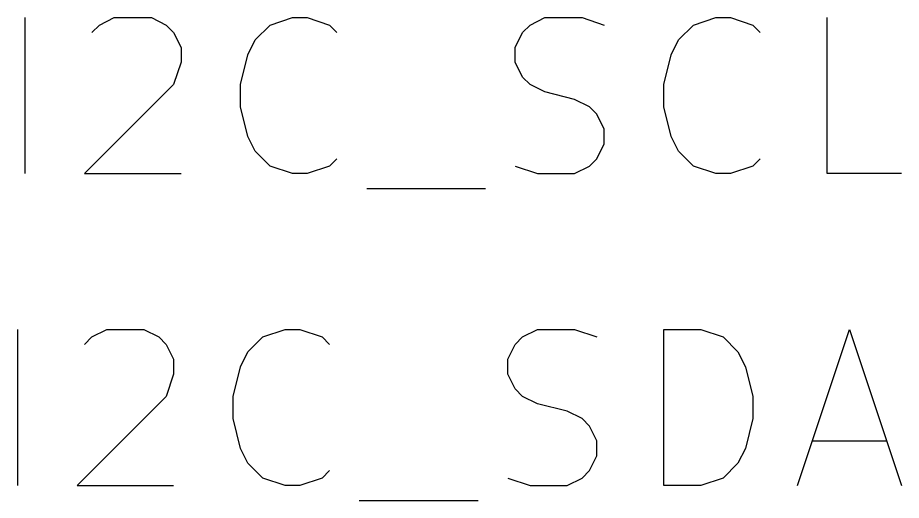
# Model space of a CAD drawing. Extents: x 0.4 to 11.3, y -7.9 to -0.4.
# Drawn here: x 7.6003 to 7.8836, y -3.2776 to -3.1228 of the extents above; entities that cross this region are included whole.
import ezdxf

# ---------------------------------------------------------------- set-up
doc = ezdxf.new("R2010")
doc.units = 0
doc.header["$MEASUREMENT"] = 0
doc.layers.add('BROWN2', color=54, linetype='CONTINUOUS')

msp = doc.modelspace()

# ---------------------------------------------------------------- linework, layer by layer
at = {"layer": 'BROWN2', "linetype": 'CONTINUOUS'}
for p, q in [((7.60267, -3.1728), (7.60267, -3.1228)), ((7.62648, -3.12519), (7.63125, -3.1228)), ((7.63125, -3.1228), (7.64315, -3.1228)), ((7.64315, -3.1228), (7.64791, -3.12519)), ((7.68125, -3.12519), (7.68839, -3.1228)), ((7.68839, -3.1228), (7.69315, -3.1228)), ((7.69315, -3.1228), (7.7003, -3.12519)), ((7.76458, -3.12519), (7.76934, -3.1228)), ((7.76934, -3.1228), (7.78124, -3.1228)), ((7.78124, -3.1228), (7.78839, -3.12519)), ((7.81696, -3.12519), (7.8241, -3.1228)), ((7.8241, -3.1228), (7.82886, -3.1228)), ((7.82886, -3.1228), (7.83601, -3.12519)), ((7.85981, -3.1728), (7.85981, -3.1228)), ((7.62411, -3.12757), (7.62648, -3.12519)), ((7.64791, -3.12519), (7.6503, -3.12757)), ((7.6503, -3.12757), (7.65268, -3.13233)), ((7.67648, -3.12995), (7.68125, -3.12519)), ((7.7003, -3.12519), (7.70267, -3.12757)), ((7.75982, -3.13233), (7.7622, -3.12757)), ((7.7622, -3.12757), (7.76458, -3.12519)), ((7.8122, -3.12995), (7.81696, -3.12519)), ((7.83601, -3.12519), (7.83839, -3.12757)), ((7.6741, -3.13471), (7.67648, -3.12995)), ((7.80981, -3.13471), (7.8122, -3.12995)), ((7.65268, -3.13233), (7.65268, -3.13709)), ((7.75982, -3.13709), (7.75982, -3.13233)), ((7.67172, -3.14423), (7.6741, -3.13471)), ((7.80744, -3.14423), (7.80981, -3.13471)), ((7.65268, -3.13709), (7.6503, -3.14423)), ((7.7622, -3.14185), (7.75982, -3.13709)), ((7.76458, -3.14423), (7.7622, -3.14185)), ((7.6503, -3.14423), (7.62172, -3.1728)), ((7.67172, -3.15137), (7.67172, -3.14423)), ((7.76934, -3.14661), (7.76458, -3.14423)), ((7.80744, -3.15137), (7.80744, -3.14423)), ((7.77887, -3.149), (7.76934, -3.14661)), ((7.78363, -3.15137), (7.77887, -3.149)), ((7.6741, -3.1609), (7.67172, -3.15137)), ((7.78601, -3.15376), (7.78363, -3.15137)), ((7.80981, -3.1609), (7.80744, -3.15137)), ((7.78839, -3.15852), (7.78601, -3.15376)), ((7.78839, -3.16328), (7.78839, -3.15852)), ((7.67648, -3.16566), (7.6741, -3.1609)), ((7.8122, -3.16566), (7.80981, -3.1609)), ((7.78601, -3.16804), (7.78839, -3.16328)), ((7.68125, -3.17043), (7.67648, -3.16566)), ((7.81696, -3.17043), (7.8122, -3.16566)), ((7.68839, -3.1728), (7.68125, -3.17043)), ((7.7003, -3.17043), (7.69315, -3.1728)), ((7.70267, -3.16804), (7.7003, -3.17043)), ((7.75982, -3.17043), (7.76696, -3.1728)), ((7.77887, -3.1728), (7.78363, -3.17043)), ((7.78363, -3.17043), (7.78601, -3.16804)), ((7.8241, -3.1728), (7.81696, -3.17043)), ((7.83601, -3.17043), (7.82886, -3.1728)), ((7.83839, -3.16804), (7.83601, -3.17043)), ((7.62172, -3.1728), (7.65268, -3.1728)), ((7.69315, -3.1728), (7.68839, -3.1728)), ((7.76696, -3.1728), (7.77887, -3.1728)), ((7.82886, -3.1728), (7.8241, -3.1728)), ((7.88363, -3.1728), (7.85981, -3.1728)), ((7.7122, -3.17757), (7.7503, -3.17757)), ((7.60029, -3.2728), (7.60029, -3.2228)), ((7.6241, -3.22519), (7.62887, -3.2228)), ((7.62887, -3.2228), (7.64077, -3.2228)), ((7.64077, -3.2228), (7.64553, -3.22519)), ((7.67887, -3.22519), (7.68601, -3.2228)), ((7.68601, -3.2228), (7.69077, -3.2228)), ((7.69077, -3.2228), (7.69791, -3.22519)), ((7.7622, -3.22519), (7.76696, -3.2228)), ((7.76696, -3.2228), (7.77886, -3.2228)), ((7.77886, -3.2228), (7.78601, -3.22519)), ((7.80743, -3.2728), (7.80743, -3.2228)), ((7.80743, -3.2228), (7.81934, -3.2228)), ((7.81934, -3.2228), (7.82648, -3.22519)), ((7.85029, -3.2728), (7.86696, -3.2228)), ((7.86696, -3.2228), (7.88363, -3.2728)), ((7.62172, -3.22757), (7.6241, -3.22519)), ((7.64553, -3.22519), (7.64791, -3.22757)), ((7.6741, -3.22995), (7.67887, -3.22519)), ((7.69791, -3.22519), (7.70029, -3.22757)), ((7.75981, -3.22757), (7.7622, -3.22519)), ((7.82648, -3.22519), (7.83124, -3.22995)), ((7.64791, -3.22757), (7.6503, -3.23233)), ((7.67172, -3.23471), (7.6741, -3.22995)), ((7.75744, -3.23233), (7.75981, -3.22757)), ((7.83124, -3.22995), (7.83363, -3.23471)), ((7.6503, -3.23233), (7.6503, -3.23709)), ((7.75744, -3.23709), (7.75744, -3.23233)), ((7.66934, -3.24423), (7.67172, -3.23471)), ((7.83363, -3.23471), (7.836, -3.24423)), ((7.6503, -3.23709), (7.64791, -3.24423)), ((7.75981, -3.24185), (7.75744, -3.23709)), ((7.7622, -3.24423), (7.75981, -3.24185)), ((7.64791, -3.24423), (7.61934, -3.2728)), ((7.66934, -3.25137), (7.66934, -3.24423)), ((7.76696, -3.24661), (7.7622, -3.24423)), ((7.77648, -3.249), (7.76696, -3.24661)), ((7.836, -3.24423), (7.836, -3.25137)), ((7.78124, -3.25137), (7.77648, -3.249)), ((7.67172, -3.2609), (7.66934, -3.25137)), ((7.78363, -3.25376), (7.78124, -3.25137)), ((7.836, -3.25137), (7.83363, -3.2609)), ((7.78601, -3.25852), (7.78363, -3.25376)), ((7.6741, -3.26566), (7.67172, -3.2609)), ((7.78601, -3.26328), (7.78601, -3.25852)), ((7.83363, -3.2609), (7.83124, -3.26566)), ((7.85506, -3.25852), (7.87886, -3.25852)), ((7.78363, -3.26804), (7.78601, -3.26328)), ((7.67887, -3.27043), (7.6741, -3.26566)), ((7.83124, -3.26566), (7.82648, -3.27043)), ((7.70029, -3.26804), (7.69791, -3.27043)), ((7.78124, -3.27043), (7.78363, -3.26804)), ((7.68601, -3.2728), (7.67887, -3.27043)), ((7.69791, -3.27043), (7.69077, -3.2728)), ((7.75744, -3.27043), (7.76458, -3.2728)), ((7.77648, -3.2728), (7.78124, -3.27043)), ((7.82648, -3.27043), (7.81934, -3.2728)), ((7.61934, -3.2728), (7.6503, -3.2728)), ((7.69077, -3.2728), (7.68601, -3.2728)), ((7.76458, -3.2728), (7.77648, -3.2728)), ((7.81934, -3.2728), (7.80743, -3.2728)), ((7.70982, -3.27757), (7.74791, -3.27757))]:
    msp.add_line(p, q, dxfattribs=at)

doc.saveas('drawing.dxf')
